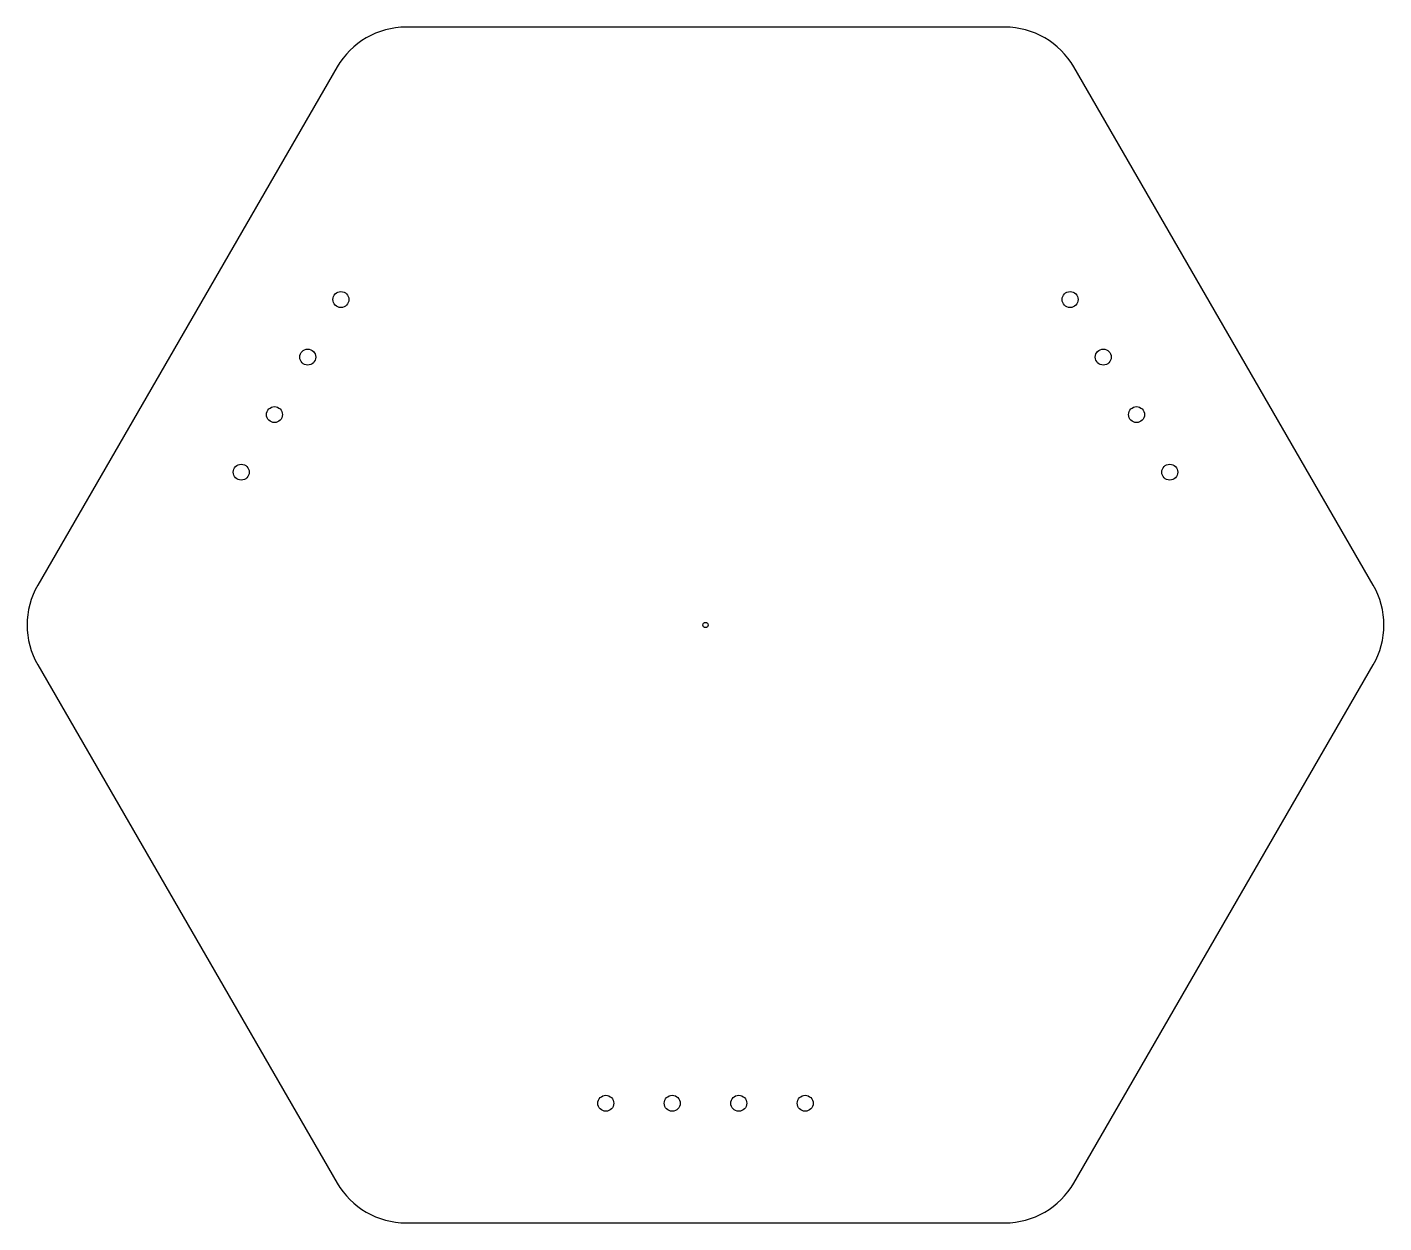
# Model space of a CAD drawing. Header units: millimetres. Extents: x -25.5 to 25.5, y -22.5 to 22.5.
import ezdxf

# ---------------------------------------------------------------- set-up
doc = ezdxf.new("R2010")
doc.units = ezdxf.units.MM

msp = doc.modelspace()

# ---------------------------------------------------------------- linework, layer by layer
at = {"color": 7, "linetype": 'Continuous', "lineweight": 25}
for p, q in [((11.258, 22.5), (-11.258, 22.5)), ((-13.856, 21), (-25.115, 1.5)), ((25.115, 1.5), (13.856, 21)), ((-25.115, -1.5), (-13.856, -21)), ((13.856, -21), (25.115, -1.5)), ((-11.258, -22.5), (11.258, -22.5))]:
    msp.add_line(p, q, dxfattribs=at)
for centre, radius in [((-13.713, 12.248), 0.3), ((13.713, 12.248), 0.3), ((-14.963, 10.083), 0.3), ((14.963, 10.083), 0.3), ((-16.213, 7.917), 0.3), ((16.213, 7.917), 0.3), ((-17.463, 5.752), 0.3), ((17.463, 5.752), 0.3), ((0, 0), 0.1), ((-3.75, -18), 0.3), ((-1.25, -18), 0.3), ((1.25, -18), 0.3), ((3.75, -18), 0.3)]:
    msp.add_circle(centre, radius, dxfattribs=at)
for centre, start, end in [((-11.258, 19.5), 90, 150), ((11.258, 19.5), 30, 90), ((-22.517, 0), 150, 210), ((22.517, 0), 330, 30), ((-11.258, -19.5), 210, 270), ((11.258, -19.5), 270, 330)]:
    msp.add_arc(centre, 3, start, end, dxfattribs=at)

doc.saveas('drawing.dxf')
